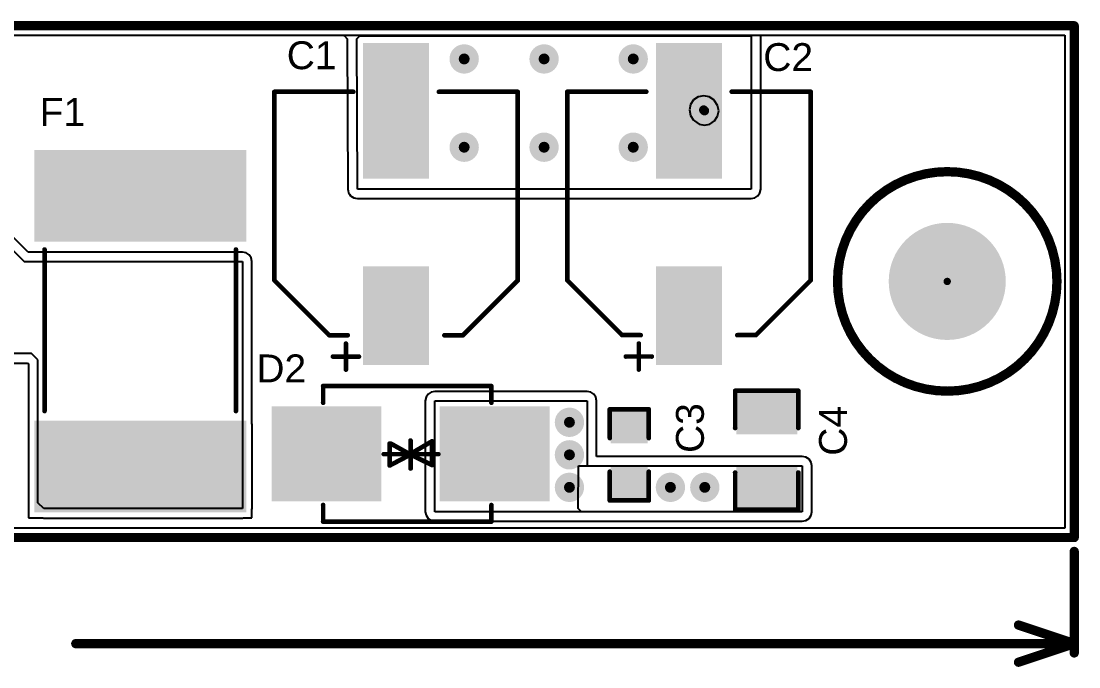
# Model space of a CAD drawing. Header units: inches. Extents: x -0.24 to 2.54, y -0.15 to 0.56.
# Drawn here: x 1.406 to 2.544, y -0.139 to 0.556 of the extents above; entities that cross this region are included whole.
import ezdxf

# ---------------------------------------------------------------- set-up
doc = ezdxf.new("R2010")
doc.units = ezdxf.units.IN
doc.header["$MEASUREMENT"] = 0
for name, color, linetype in [('Board Outline', 216, 'Continuous'), ('Bottom Layer', 5, 'Continuous'), ('Bottom Solder', 6, 'Continuous'), ('Pad Holes', 156, 'Continuous'), ('Top Layer', 1, 'Continuous'), ('Top Overlay', 2, 'Continuous'), ('Top Paste', 8, 'Continuous'), ('Top Solder', 216, 'Continuous'), ('Via Holes', 16, 'Continuous')]:
    doc.layers.add(name, color=color, linetype=linetype)
doc.styles.add('Arial', font='', dxfattribs={"height": 0.2})
doc.styles.get('Arial').set_extended_font_data('Arial')

# ---------------------------------------------------------------- blocks, each defined once
blk = doc.blocks.new('F____2920_3')
at = {"layer": 'Top Layer'}
for points in [[(-0.1909, 0.1102), (-0.1004, 0.1102), (-0.1004, -0.1102), (-0.1909, -0.1102)], [(0.1004, 0.1102), (0.1909, 0.1102), (0.1909, -0.1102), (0.1004, -0.1102)]]:
    blk.add_hatch(color=1, dxfattribs=at).paths.add_polyline_path(points)
at = {"layer": 'Top Paste'}
for points in [[(-0.1909, 0.1102), (-0.1004, 0.1102), (-0.1004, -0.1102), (-0.1909, -0.1102)], [(0.1004, 0.1102), (0.1909, 0.1102), (0.1909, -0.1102), (0.1004, -0.1102)]]:
    blk.add_hatch(color=8, dxfattribs=at).paths.add_polyline_path(points)
at = {"layer": 'Top Solder'}
for points in [[(-0.1949, 0.1142), (-0.0964, 0.1142), (-0.0964, -0.1142), (-0.1949, -0.1142)], [(0.0964, 0.1142), (0.1949, 0.1142), (0.1949, -0.1142), (0.0964, -0.1142)]]:
    blk.add_hatch(color=216, dxfattribs=at).paths.add_polyline_path(points)
at = {"layer": 'Top Overlay'}
for points in [[(-0.086, 0.103, 0.005, 0.005, 0), (0.088, 0.103, 0.005, 0.005, 0)], [(-0.086, -0.103, 0.005, 0.005, 0), (0.088, -0.103, 0.005, 0.005, 0)]]:
    blk.add_lwpolyline(points, format="xyseb", dxfattribs=at)
for points in [[(-0.0872, 0.103, 0.0025, 0.0025, 1), (-0.0848, 0.103, 0.0025, 0.0025, 1)], [(0.0867, 0.103, 0.0025, 0.0025, 1), (0.0892, 0.103, 0.0025, 0.0025, 1)], [(-0.0872, -0.103, 0.0025, 0.0025, 1), (-0.0848, -0.103, 0.0025, 0.0025, 1)], [(0.0867, -0.103, 0.0025, 0.0025, 1), (0.0892, -0.103, 0.0025, 0.0025, 1)]]:
    blk.add_lwpolyline(points, format="xyseb", close=True, dxfattribs=at)
blk = doc.blocks.new('RVT1H470M0607_5')
at = {"layer": 'Top Layer'}
for points in [[(-0.1594, 0.0315), (-0.061, 0.0315), (-0.061, -0.0315), (-0.1594, -0.0315)], [(0.0413, 0.0315), (0.1791, 0.0315), (0.1791, -0.0315), (0.0413, -0.0315)]]:
    blk.add_hatch(color=1, dxfattribs=at).paths.add_polyline_path(points)
at = {"layer": 'Top Paste'}
for points in [[(-0.1594, 0.0315), (-0.061, 0.0315), (-0.061, -0.0315), (-0.1594, -0.0315)], [(0.0413, 0.0315), (0.1791, 0.0315), (0.1791, -0.0315), (0.0413, -0.0315)]]:
    blk.add_hatch(color=8, dxfattribs=at).paths.add_polyline_path(points)
at = {"layer": 'Top Solder'}
for points in [[(-0.1634, 0.0355), (-0.057, 0.0355), (-0.057, -0.0355), (-0.1634, -0.0355)], [(0.0373, 0.0355), (0.1831, 0.0355), (0.1831, -0.0355), (0.0373, -0.0355)]]:
    blk.add_hatch(color=216, dxfattribs=at).paths.add_polyline_path(points)
at = {"layer": 'Top Overlay'}
for points in [[(-0.0722, 0.131, 0.005, 0.005, 0), (-0.1312, 0.072, 0.005, 0.005, 0)], [(-0.0722, 0.131, 0.005, 0.005, 0), (0.1308, 0.131, 0.005, 0.005, 0)], [(0.1308, 0.131, 0.005, 0.005, 0), (0.1308, 0.046, 0.005, 0.005, 0)], [(-0.1542, 0.068, 0.005, 0.005, 0), (-0.1542, 0.04, 0.005, 0.005, 0)], [(-0.1312, 0.072, 0.005, 0.005, 0), (-0.1312, 0.052, 0.005, 0.005, 0)], [(-0.1682, 0.054, 0.005, 0.005, 0), (-0.1402, 0.054, 0.005, 0.005, 0)], [(0.1308, -0.046, 0.005, 0.005, 0), (0.1308, -0.131, 0.005, 0.005, 0)], [(-0.1312, -0.052, 0.005, 0.005, 0), (-0.1312, -0.072, 0.005, 0.005, 0)], [(-0.1312, -0.072, 0.005, 0.005, 0), (-0.0722, -0.131, 0.005, 0.005, 0)], [(-0.0722, -0.131, 0.005, 0.005, 0), (0.1308, -0.131, 0.005, 0.005, 0)]]:
    blk.add_lwpolyline(points, format="xyseb", dxfattribs=at)
for points in [[(-0.0735, 0.131, 0.0025, 0.0025, 1), (-0.071, 0.131, 0.0025, 0.0025, 1)], [(-0.0735, 0.131, 0.0025, 0.0025, 1), (-0.071, 0.131, 0.0025, 0.0025, 1)], [(0.1295, 0.131, 0.0025, 0.0025, 1), (0.132, 0.131, 0.0025, 0.0025, 1)], [(0.1295, 0.131, 0.0025, 0.0025, 1), (0.132, 0.131, 0.0025, 0.0025, 1)], [(-0.1555, 0.068, 0.0025, 0.0025, 1), (-0.153, 0.068, 0.0025, 0.0025, 1)], [(-0.1325, 0.072, 0.0025, 0.0025, 1), (-0.13, 0.072, 0.0025, 0.0025, 1)], [(-0.1325, 0.072, 0.0025, 0.0025, 1), (-0.13, 0.072, 0.0025, 0.0025, 1)], [(-0.1695, 0.054, 0.0025, 0.0025, 1), (-0.167, 0.054, 0.0025, 0.0025, 1)], [(-0.1415, 0.054, 0.0025, 0.0025, 1), (-0.139, 0.054, 0.0025, 0.0025, 1)], [(-0.1325, 0.052, 0.0025, 0.0025, 1), (-0.13, 0.052, 0.0025, 0.0025, 1)], [(0.1295, 0.046, 0.0025, 0.0025, 1), (0.132, 0.046, 0.0025, 0.0025, 1)], [(-0.1555, 0.04, 0.0025, 0.0025, 1), (-0.153, 0.04, 0.0025, 0.0025, 1)], [(0.1295, -0.046, 0.0025, 0.0025, 1), (0.132, -0.046, 0.0025, 0.0025, 1)], [(-0.1325, -0.052, 0.0025, 0.0025, 1), (-0.13, -0.052, 0.0025, 0.0025, 1)], [(-0.1325, -0.072, 0.0025, 0.0025, 1), (-0.13, -0.072, 0.0025, 0.0025, 1)], [(-0.1325, -0.072, 0.0025, 0.0025, 1), (-0.13, -0.072, 0.0025, 0.0025, 1)], [(-0.0735, -0.131, 0.0025, 0.0025, 1), (-0.071, -0.131, 0.0025, 0.0025, 1)], [(-0.0735, -0.131, 0.0025, 0.0025, 1), (-0.071, -0.131, 0.0025, 0.0025, 1)], [(0.1295, -0.131, 0.0025, 0.0025, 1), (0.132, -0.131, 0.0025, 0.0025, 1)], [(0.1295, -0.131, 0.0025, 0.0025, 1), (0.132, -0.131, 0.0025, 0.0025, 1)]]:
    blk.add_lwpolyline(points, format="xyseb", close=True, dxfattribs=at)
blk = doc.blocks.new('RVT1H470M0607_6')
at = {"layer": 'Top Layer'}
for points in [[(-0.1594, 0.0315), (-0.061, 0.0315), (-0.061, -0.0315), (-0.1594, -0.0315)], [(0.0413, 0.0315), (0.1791, 0.0315), (0.1791, -0.0315), (0.0413, -0.0315)]]:
    blk.add_hatch(color=1, dxfattribs=at).paths.add_polyline_path(points)
at = {"layer": 'Top Paste'}
for points in [[(-0.1594, 0.0315), (-0.061, 0.0315), (-0.061, -0.0315), (-0.1594, -0.0315)], [(0.0413, 0.0315), (0.1791, 0.0315), (0.1791, -0.0315), (0.0413, -0.0315)]]:
    blk.add_hatch(color=8, dxfattribs=at).paths.add_polyline_path(points)
at = {"layer": 'Top Solder'}
for points in [[(-0.1634, 0.0355), (-0.057, 0.0355), (-0.057, -0.0355), (-0.1634, -0.0355)], [(0.0373, 0.0355), (0.1831, 0.0355), (0.1831, -0.0355), (0.0373, -0.0355)]]:
    blk.add_hatch(color=216, dxfattribs=at).paths.add_polyline_path(points)
at = {"layer": 'Top Overlay'}
for points in [[(-0.0722, 0.131, 0.005, 0.005, 0), (-0.1312, 0.072, 0.005, 0.005, 0)], [(-0.0722, 0.131, 0.005, 0.005, 0), (0.1308, 0.131, 0.005, 0.005, 0)], [(0.1308, 0.131, 0.005, 0.005, 0), (0.1308, 0.046, 0.005, 0.005, 0)], [(-0.1542, 0.068, 0.005, 0.005, 0), (-0.1542, 0.04, 0.005, 0.005, 0)], [(-0.1312, 0.072, 0.005, 0.005, 0), (-0.1312, 0.052, 0.005, 0.005, 0)], [(-0.1682, 0.054, 0.005, 0.005, 0), (-0.1402, 0.054, 0.005, 0.005, 0)], [(0.1308, -0.046, 0.005, 0.005, 0), (0.1308, -0.131, 0.005, 0.005, 0)], [(-0.1312, -0.052, 0.005, 0.005, 0), (-0.1312, -0.072, 0.005, 0.005, 0)], [(-0.1312, -0.072, 0.005, 0.005, 0), (-0.0722, -0.131, 0.005, 0.005, 0)], [(-0.0722, -0.131, 0.005, 0.005, 0), (0.1308, -0.131, 0.005, 0.005, 0)]]:
    blk.add_lwpolyline(points, format="xyseb", dxfattribs=at)
for points in [[(-0.0735, 0.131, 0.0025, 0.0025, 1), (-0.071, 0.131, 0.0025, 0.0025, 1)], [(-0.0735, 0.131, 0.0025, 0.0025, 1), (-0.071, 0.131, 0.0025, 0.0025, 1)], [(0.1295, 0.131, 0.0025, 0.0025, 1), (0.132, 0.131, 0.0025, 0.0025, 1)], [(0.1295, 0.131, 0.0025, 0.0025, 1), (0.132, 0.131, 0.0025, 0.0025, 1)], [(-0.1555, 0.068, 0.0025, 0.0025, 1), (-0.153, 0.068, 0.0025, 0.0025, 1)], [(-0.1325, 0.072, 0.0025, 0.0025, 1), (-0.13, 0.072, 0.0025, 0.0025, 1)], [(-0.1325, 0.072, 0.0025, 0.0025, 1), (-0.13, 0.072, 0.0025, 0.0025, 1)], [(-0.1695, 0.054, 0.0025, 0.0025, 1), (-0.167, 0.054, 0.0025, 0.0025, 1)], [(-0.1415, 0.054, 0.0025, 0.0025, 1), (-0.139, 0.054, 0.0025, 0.0025, 1)], [(-0.1325, 0.052, 0.0025, 0.0025, 1), (-0.13, 0.052, 0.0025, 0.0025, 1)], [(0.1295, 0.046, 0.0025, 0.0025, 1), (0.132, 0.046, 0.0025, 0.0025, 1)], [(-0.1555, 0.04, 0.0025, 0.0025, 1), (-0.153, 0.04, 0.0025, 0.0025, 1)], [(0.1295, -0.046, 0.0025, 0.0025, 1), (0.132, -0.046, 0.0025, 0.0025, 1)], [(-0.1325, -0.052, 0.0025, 0.0025, 1), (-0.13, -0.052, 0.0025, 0.0025, 1)], [(-0.1325, -0.072, 0.0025, 0.0025, 1), (-0.13, -0.072, 0.0025, 0.0025, 1)], [(-0.1325, -0.072, 0.0025, 0.0025, 1), (-0.13, -0.072, 0.0025, 0.0025, 1)], [(-0.0735, -0.131, 0.0025, 0.0025, 1), (-0.071, -0.131, 0.0025, 0.0025, 1)], [(-0.0735, -0.131, 0.0025, 0.0025, 1), (-0.071, -0.131, 0.0025, 0.0025, 1)], [(0.1295, -0.131, 0.0025, 0.0025, 1), (0.132, -0.131, 0.0025, 0.0025, 1)], [(0.1295, -0.131, 0.0025, 0.0025, 1), (0.132, -0.131, 0.0025, 0.0025, 1)]]:
    blk.add_lwpolyline(points, format="xyseb", close=True, dxfattribs=at)
blk = doc.blocks.new('SMB_B__D___________7')
at = {"layer": 'Top Layer'}
for points in [[(-0.1457, -0.0472), (-0.1457, 0.0472), (-0.0354, 0.0472), (-0.0354, -0.0472)], [(0.0354, -0.0472), (0.0354, 0.0472), (0.1457, 0.0472), (0.1457, -0.0472)]]:
    blk.add_hatch(color=1, dxfattribs=at).paths.add_polyline_path(points)
at = {"layer": 'Top Paste'}
for points in [[(-0.1457, -0.0472), (-0.1457, 0.0472), (-0.0354, 0.0472), (-0.0354, -0.0472)], [(0.0354, -0.0472), (0.0354, 0.0472), (0.1457, 0.0472), (0.1457, -0.0472)]]:
    blk.add_hatch(color=8, dxfattribs=at).paths.add_polyline_path(points)
at = {"layer": 'Top Solder'}
for points in [[(-0.1497, -0.0512), (-0.1497, 0.0512), (-0.0314, 0.0512), (-0.0314, -0.0512)], [(0.0314, -0.0512), (0.0314, 0.0512), (0.1497, 0.0512), (0.1497, -0.0512)]]:
    blk.add_hatch(color=216, dxfattribs=at).paths.add_polyline_path(points)
at = {"layer": 'Top Overlay'}
for points in [[(0.094, 0.073, 0.005, 0.005, 0), (-0.087, 0.073, 0.005, 0.005, 0)], [(-0.087, 0.073, 0.005, 0.005, 0), (-0.087, 0.055, 0.005, 0.005, 0)], [(0.0941, 0.073, 0.005, 0.005, 0), (0.0941, 0.055, 0.005, 0.005, 0)], [(0, 0.0007, 0.005, 0.005, 0), (-0.0231, 0.0121, 0.005, 0.005, 0)], [(-0.0231, 0.0121, 0.005, 0.005, 0), (-0.0231, -0.0136, 0.005, 0.005, 0)], [(0, 0.0157, 0.005, 0.005, 0), (0, 0.0007, 0.005, 0.005, 0)], [(0.0225, 0.0125, 0.005, 0.005, 0), (0, 0.0007, 0.005, 0.005, 0)], [(0.0225, 0.0125, 0.005, 0.005, 0), (0.0225, -0.0111, 0.005, 0.005, 0)], [(0.0288, 0.0003, 0.005, 0.005, 0), (-0.0298, 0.0003, 0.005, 0.005, 0)], [(0.0007, 0.0004, 0.005, 0.005, 0), (-0.0231, -0.0136, 0.005, 0.005, 0)], [(0, 0.0007, 0.005, 0.005, 0), (0, -0.0143, 0.005, 0.005, 0)], [(0.0213, -0.0111, 0.005, 0.005, 0), (0.0007, 0.0004, 0.005, 0.005, 0)], [(-0.087, -0.055, 0.005, 0.005, 0), (-0.087, -0.073, 0.005, 0.005, 0)], [(0.0941, -0.055, 0.005, 0.005, 0), (0.0941, -0.073, 0.005, 0.005, 0)], [(0.094, -0.073, 0.005, 0.005, 0), (-0.087, -0.073, 0.005, 0.005, 0)]]:
    blk.add_lwpolyline(points, format="xyseb", dxfattribs=at)
for points in [[(-0.0882, 0.073, 0.0025, 0.0025, 1), (-0.0858, 0.073, 0.0025, 0.0025, 1)], [(-0.0882, 0.073, 0.0025, 0.0025, 1), (-0.0858, 0.073, 0.0025, 0.0025, 1)], [(0.0927, 0.073, 0.0025, 0.0025, 1), (0.0953, 0.073, 0.0025, 0.0025, 1)], [(0.0929, 0.073, 0.0025, 0.0025, 1), (0.0954, 0.073, 0.0025, 0.0025, 1)], [(-0.0882, 0.055, 0.0025, 0.0025, 1), (-0.0858, 0.055, 0.0025, 0.0025, 1)], [(0.0929, 0.055, 0.0025, 0.0025, 1), (0.0954, 0.055, 0.0025, 0.0025, 1)], [(-0.0244, 0.0121, 0.0025, 0.0025, 1), (-0.0219, 0.0121, 0.0025, 0.0025, 1)], [(-0.0244, 0.0121, 0.0025, 0.0025, 1), (-0.0219, 0.0121, 0.0025, 0.0025, 1)], [(-0.0013, 0.0157, 0.0025, 0.0025, 1), (0.0013, 0.0157, 0.0025, 0.0025, 1)], [(0.0213, 0.0125, 0.0025, 0.0025, 1), (0.0238, 0.0125, 0.0025, 0.0025, 1)], [(0.0213, 0.0125, 0.0025, 0.0025, 1), (0.0238, 0.0125, 0.0025, 0.0025, 1)], [(-0.0311, 0.0003, 0.0025, 0.0025, 1), (-0.0286, 0.0003, 0.0025, 0.0025, 1)], [(-0.0013, 0.0007, 0.0025, 0.0025, 1), (0.0013, 0.0007, 0.0025, 0.0025, 1)], [(-0.0013, 0.0007, 0.0025, 0.0025, 1), (0.0013, 0.0007, 0.0025, 0.0025, 1)], [(-0.0013, 0.0007, 0.0025, 0.0025, 1), (0.0013, 0.0007, 0.0025, 0.0025, 1)], [(-0.0013, 0.0007, 0.0025, 0.0025, 1), (0.0013, 0.0007, 0.0025, 0.0025, 1)], [(-0.0006, 0.0004, 0.0025, 0.0025, 1), (0.0019, 0.0004, 0.0025, 0.0025, 1)], [(-0.0006, 0.0004, 0.0025, 0.0025, 1), (0.0019, 0.0004, 0.0025, 0.0025, 1)], [(0.0276, 0.0003, 0.0025, 0.0025, 1), (0.0301, 0.0003, 0.0025, 0.0025, 1)], [(-0.0244, -0.0136, 0.0025, 0.0025, 1), (-0.0219, -0.0136, 0.0025, 0.0025, 1)], [(-0.0244, -0.0136, 0.0025, 0.0025, 1), (-0.0219, -0.0136, 0.0025, 0.0025, 1)], [(0.0201, -0.0111, 0.0025, 0.0025, 1), (0.0226, -0.0111, 0.0025, 0.0025, 1)], [(0.0213, -0.0111, 0.0025, 0.0025, 1), (0.0238, -0.0111, 0.0025, 0.0025, 1)], [(-0.0013, -0.0143, 0.0025, 0.0025, 1), (0.0013, -0.0143, 0.0025, 0.0025, 1)], [(-0.0882, -0.055, 0.0025, 0.0025, 1), (-0.0858, -0.055, 0.0025, 0.0025, 1)], [(0.0929, -0.055, 0.0025, 0.0025, 1), (0.0954, -0.055, 0.0025, 0.0025, 1)], [(-0.0882, -0.073, 0.0025, 0.0025, 1), (-0.0858, -0.073, 0.0025, 0.0025, 1)], [(-0.0882, -0.073, 0.0025, 0.0025, 1), (-0.0858, -0.073, 0.0025, 0.0025, 1)], [(0.0927, -0.073, 0.0025, 0.0025, 1), (0.0953, -0.073, 0.0025, 0.0025, 1)], [(0.0929, -0.073, 0.0025, 0.0025, 1), (0.0954, -0.073, 0.0025, 0.0025, 1)]]:
    blk.add_lwpolyline(points, format="xyseb", close=True, dxfattribs=at)
blk = doc.blocks.new('C___0805_8')
at = {"layer": 'Top Layer'}
for points in [[(-0.06, 0.03), (-0.02, 0.03), (-0.02, -0.03), (-0.06, -0.03)], [(0.02, 0.03), (0.06, 0.03), (0.06, -0.03), (0.02, -0.03)]]:
    blk.add_hatch(color=1, dxfattribs=at).paths.add_polyline_path(points)
at = {"layer": 'Top Paste'}
for points in [[(-0.06, 0.03), (-0.02, 0.03), (-0.02, -0.03), (-0.06, -0.03)], [(0.02, 0.03), (0.06, 0.03), (0.06, -0.03), (0.02, -0.03)]]:
    blk.add_hatch(color=8, dxfattribs=at).paths.add_polyline_path(points)
at = {"layer": 'Top Solder'}
for points in [[(-0.0628, 0.0328), (-0.0172, 0.0328), (-0.0172, -0.0328), (-0.0628, -0.0328)], [(0.0172, 0.0328), (0.0628, 0.0328), (0.0628, -0.0328), (0.0172, -0.0328)]]:
    blk.add_hatch(color=216, dxfattribs=at).paths.add_polyline_path(points)
at = {"layer": 'Top Overlay'}
for points in [[(-0.064, 0.034, 0.005, 0.005, 0), (-0.024, 0.034, 0.005, 0.005, 0)], [(-0.064, 0.034, 0.005, 0.005, 0), (-0.064, -0.034, 0.005, 0.005, 0)], [(0.024, 0.034, 0.005, 0.005, 0), (0.064, 0.034, 0.005, 0.005, 0)], [(0.064, 0.034, 0.005, 0.005, 0), (0.064, -0.034, 0.005, 0.005, 0)], [(-0.064, -0.034, 0.005, 0.005, 0), (-0.024, -0.034, 0.005, 0.005, 0)], [(0.024, -0.034, 0.005, 0.005, 0), (0.064, -0.034, 0.005, 0.005, 0)]]:
    blk.add_lwpolyline(points, format="xyseb", dxfattribs=at)
for points in [[(-0.0653, 0.034, 0.0025, 0.0025, 1), (-0.0628, 0.034, 0.0025, 0.0025, 1)], [(-0.0653, 0.034, 0.0025, 0.0025, 1), (-0.0628, 0.034, 0.0025, 0.0025, 1)], [(-0.0253, 0.034, 0.0025, 0.0025, 1), (-0.0227, 0.034, 0.0025, 0.0025, 1)], [(0.0227, 0.034, 0.0025, 0.0025, 1), (0.0253, 0.034, 0.0025, 0.0025, 1)], [(0.0628, 0.034, 0.0025, 0.0025, 1), (0.0653, 0.034, 0.0025, 0.0025, 1)], [(0.0628, 0.034, 0.0025, 0.0025, 1), (0.0653, 0.034, 0.0025, 0.0025, 1)], [(-0.0653, -0.034, 0.0025, 0.0025, 1), (-0.0628, -0.034, 0.0025, 0.0025, 1)], [(-0.0653, -0.034, 0.0025, 0.0025, 1), (-0.0628, -0.034, 0.0025, 0.0025, 1)], [(-0.0253, -0.034, 0.0025, 0.0025, 1), (-0.0227, -0.034, 0.0025, 0.0025, 1)], [(0.0227, -0.034, 0.0025, 0.0025, 1), (0.0253, -0.034, 0.0025, 0.0025, 1)], [(0.0628, -0.034, 0.0025, 0.0025, 1), (0.0653, -0.034, 0.0025, 0.0025, 1)], [(0.0628, -0.034, 0.0025, 0.0025, 1), (0.0653, -0.034, 0.0025, 0.0025, 1)]]:
    blk.add_lwpolyline(points, format="xyseb", close=True, dxfattribs=at)
blk = doc.blocks.new('C___0603_9')
at = {"layer": 'Top Layer'}
for points in [[(-0.015, 0.0175), (-0.015, -0.0175), (-0.045, -0.0175), (-0.045, 0.0175)], [(0.045, 0.0175), (0.045, -0.0175), (0.015, -0.0175), (0.015, 0.0175)]]:
    blk.add_hatch(color=1, dxfattribs=at).paths.add_polyline_path(points)
at = {"layer": 'Top Paste'}
for points in [[(-0.015, 0.0175), (-0.015, -0.0175), (-0.045, -0.0175), (-0.045, 0.0175)], [(0.045, 0.0175), (0.045, -0.0175), (0.015, -0.0175), (0.015, 0.0175)]]:
    blk.add_hatch(color=8, dxfattribs=at).paths.add_polyline_path(points)
at = {"layer": 'Top Solder'}
for points in [[(-0.0126, 0.0199), (-0.0126, -0.0199), (-0.0474, -0.0199), (-0.0474, 0.0199)], [(0.0474, 0.0199), (0.0474, -0.0199), (0.0126, -0.0199), (0.0126, 0.0199)]]:
    blk.add_hatch(color=216, dxfattribs=at).paths.add_polyline_path(points)
at = {"layer": 'Top Overlay'}
for points in [[(-0.018, 0.021, 0.005, 0.005, 0), (-0.049, 0.021, 0.005, 0.005, 0)], [(-0.049, -0.021, 0.005, 0.005, 0), (-0.049, 0.021, 0.005, 0.005, 0)], [(0.049, 0.021, 0.005, 0.005, 0), (0.018, 0.021, 0.005, 0.005, 0)], [(0.049, -0.021, 0.005, 0.005, 0), (0.049, 0.021, 0.005, 0.005, 0)], [(-0.018, -0.021, 0.005, 0.005, 0), (-0.049, -0.021, 0.005, 0.005, 0)], [(0.049, -0.021, 0.005, 0.005, 0), (0.018, -0.021, 0.005, 0.005, 0)]]:
    blk.add_lwpolyline(points, format="xyseb", dxfattribs=at)
for points in [[(-0.0503, 0.021, 0.0025, 0.0025, 1), (-0.0478, 0.021, 0.0025, 0.0025, 1)], [(-0.0503, 0.021, 0.0025, 0.0025, 1), (-0.0478, 0.021, 0.0025, 0.0025, 1)], [(-0.0192, 0.021, 0.0025, 0.0025, 1), (-0.0168, 0.021, 0.0025, 0.0025, 1)], [(0.0168, 0.021, 0.0025, 0.0025, 1), (0.0192, 0.021, 0.0025, 0.0025, 1)], [(0.0478, 0.021, 0.0025, 0.0025, 1), (0.0503, 0.021, 0.0025, 0.0025, 1)], [(0.0478, 0.021, 0.0025, 0.0025, 1), (0.0503, 0.021, 0.0025, 0.0025, 1)], [(-0.0503, -0.021, 0.0025, 0.0025, 1), (-0.0478, -0.021, 0.0025, 0.0025, 1)], [(-0.0503, -0.021, 0.0025, 0.0025, 1), (-0.0478, -0.021, 0.0025, 0.0025, 1)], [(-0.0192, -0.021, 0.0025, 0.0025, 1), (-0.0168, -0.021, 0.0025, 0.0025, 1)], [(0.0168, -0.021, 0.0025, 0.0025, 1), (0.0192, -0.021, 0.0025, 0.0025, 1)], [(0.0478, -0.021, 0.0025, 0.0025, 1), (0.0503, -0.021, 0.0025, 0.0025, 1)], [(0.0478, -0.021, 0.0025, 0.0025, 1), (0.0503, -0.021, 0.0025, 0.0025, 1)]]:
    blk.add_lwpolyline(points, format="xyseb", close=True, dxfattribs=at)

msp = doc.modelspace()

# ---------------------------------------------------------------- hatches: boundary and pattern name
at = {"layer": 'Bottom Layer'}
h = msp.add_hatch(color=5, dxfattribs=at)
edge = h.paths.add_edge_path()
edge.add_arc((1.8827, 0.515), 0.0118, 0, 360)
h = msp.add_hatch(color=5, dxfattribs=at)
edge = h.paths.add_edge_path()
edge.add_arc((1.9687, 0.515), 0.0118, 0, 360)
h = msp.add_hatch(color=5, dxfattribs=at)
edge = h.paths.add_edge_path()
edge.add_arc((2.0647, 0.515), 0.0118, 0, 360)
h = msp.add_hatch(color=5, dxfattribs=at)
edge = h.paths.add_edge_path()
edge.add_arc((1.8827, 0.42), 0.0118, 0, 360)
h = msp.add_hatch(color=5, dxfattribs=at)
edge = h.paths.add_edge_path()
edge.add_arc((1.9687, 0.42), 0.0118, 0, 360)
h = msp.add_hatch(color=5, dxfattribs=at)
edge = h.paths.add_edge_path()
edge.add_arc((2.0647, 0.42), 0.0118, 0, 360)
h = msp.add_hatch(color=5, dxfattribs=at)
edge = h.paths.add_edge_path()
edge.add_arc((1.996, 0.124), 0.0118, 0, 360)
h = msp.add_hatch(color=5, dxfattribs=at)
edge = h.paths.add_edge_path()
edge.add_arc((1.996, 0.089), 0.0118, 0, 360)
h = msp.add_hatch(color=5, dxfattribs=at)
edge = h.paths.add_edge_path()
edge.add_arc((1.996, 0.054), 0.0118, 0, 360)
h = msp.add_hatch(color=5, dxfattribs=at)
edge = h.paths.add_edge_path()
edge.add_arc((2.1047, 0.054), 0.0118, 0, 360)
h = msp.add_hatch(color=5, dxfattribs=at)
edge = h.paths.add_edge_path()
edge.add_arc((2.1417, 0.054), 0.0118, 0, 360)
at = {"layer": 'Bottom Solder'}
h = msp.add_hatch(color=6, dxfattribs=at)
edge = h.paths.add_edge_path()
edge.add_arc((1.8827, 0.515), 0.0158, 0, 360)
h = msp.add_hatch(color=6, dxfattribs=at)
edge = h.paths.add_edge_path()
edge.add_arc((1.9687, 0.515), 0.0158, 0, 360)
h = msp.add_hatch(color=6, dxfattribs=at)
edge = h.paths.add_edge_path()
edge.add_arc((2.0647, 0.515), 0.0158, 0, 360)
h = msp.add_hatch(color=6, dxfattribs=at)
edge = h.paths.add_edge_path()
edge.add_arc((1.8827, 0.42), 0.0158, 0, 360)
h = msp.add_hatch(color=6, dxfattribs=at)
edge = h.paths.add_edge_path()
edge.add_arc((1.9687, 0.42), 0.0158, 0, 360)
h = msp.add_hatch(color=6, dxfattribs=at)
edge = h.paths.add_edge_path()
edge.add_arc((2.0647, 0.42), 0.0158, 0, 360)
h = msp.add_hatch(color=6, dxfattribs=at)
edge = h.paths.add_edge_path()
edge.add_arc((2.4027, 0.2756), 0.004, 0, 360)
h = msp.add_hatch(color=6, dxfattribs=at)
edge = h.paths.add_edge_path()
edge.add_arc((1.996, 0.124), 0.0158, 0, 360)
h = msp.add_hatch(color=6, dxfattribs=at)
edge = h.paths.add_edge_path()
edge.add_arc((1.996, 0.089), 0.0158, 0, 360)
h = msp.add_hatch(color=6, dxfattribs=at)
edge = h.paths.add_edge_path()
edge.add_arc((1.996, 0.054), 0.0158, 0, 360)
h = msp.add_hatch(color=6, dxfattribs=at)
edge = h.paths.add_edge_path()
edge.add_arc((2.1047, 0.054), 0.0158, 0, 360)
h = msp.add_hatch(color=6, dxfattribs=at)
edge = h.paths.add_edge_path()
edge.add_arc((2.1417, 0.054), 0.0158, 0, 360)
at = {"layer": 'Pad Holes'}
h = msp.add_hatch(color=7, dxfattribs=at)
edge = h.paths.add_edge_path()
edge.add_arc((2.4027, 0.2756), 0.063, 0, 360)
at = {"layer": 'Top Layer'}
h = msp.add_hatch(color=1, dxfattribs=at)
edge = h.paths.add_edge_path()
edge.add_arc((1.8827, 0.515), 0.0118, 0, 360)
h = msp.add_hatch(color=1, dxfattribs=at)
edge = h.paths.add_edge_path()
edge.add_arc((1.9687, 0.515), 0.0118, 0, 360)
h = msp.add_hatch(color=1, dxfattribs=at)
edge = h.paths.add_edge_path()
edge.add_arc((2.0647, 0.515), 0.0118, 0, 360)
h = msp.add_hatch(color=1, dxfattribs=at)
edge = h.paths.add_edge_path()
edge.add_arc((1.8827, 0.42), 0.0118, 0, 360)
h = msp.add_hatch(color=1, dxfattribs=at)
edge = h.paths.add_edge_path()
edge.add_arc((1.9687, 0.42), 0.0118, 0, 360)
h = msp.add_hatch(color=1, dxfattribs=at)
edge = h.paths.add_edge_path()
edge.add_arc((2.0647, 0.42), 0.0118, 0, 360)
h = msp.add_hatch(color=1, dxfattribs=at)
edge = h.paths.add_edge_path()
edge.add_arc((1.996, 0.124), 0.0118, 0, 360)
h = msp.add_hatch(color=1, dxfattribs=at)
edge = h.paths.add_edge_path()
edge.add_arc((1.996, 0.089), 0.0118, 0, 360)
h = msp.add_hatch(color=1, dxfattribs=at)
edge = h.paths.add_edge_path()
edge.add_arc((1.996, 0.054), 0.0118, 0, 360)
h = msp.add_hatch(color=1, dxfattribs=at)
edge = h.paths.add_edge_path()
edge.add_arc((2.1047, 0.054), 0.0118, 0, 360)
h = msp.add_hatch(color=1, dxfattribs=at)
edge = h.paths.add_edge_path()
edge.add_arc((2.1417, 0.054), 0.0118, 0, 360)
at = {"layer": 'Top Solder'}
h = msp.add_hatch(color=216, dxfattribs=at)
edge = h.paths.add_edge_path()
edge.add_arc((1.8827, 0.515), 0.0158, 0, 360)
h = msp.add_hatch(color=216, dxfattribs=at)
edge = h.paths.add_edge_path()
edge.add_arc((1.9687, 0.515), 0.0158, 0, 360)
h = msp.add_hatch(color=216, dxfattribs=at)
edge = h.paths.add_edge_path()
edge.add_arc((2.0647, 0.515), 0.0158, 0, 360)
h = msp.add_hatch(color=216, dxfattribs=at)
edge = h.paths.add_edge_path()
edge.add_arc((1.8827, 0.42), 0.0158, 0, 360)
h = msp.add_hatch(color=216, dxfattribs=at)
edge = h.paths.add_edge_path()
edge.add_arc((1.9687, 0.42), 0.0158, 0, 360)
h = msp.add_hatch(color=216, dxfattribs=at)
edge = h.paths.add_edge_path()
edge.add_arc((2.0647, 0.42), 0.0158, 0, 360)
h = msp.add_hatch(color=216, dxfattribs=at)
edge = h.paths.add_edge_path()
edge.add_arc((2.4027, 0.2756), 0.004, 0, 360)
h = msp.add_hatch(color=216, dxfattribs=at)
edge = h.paths.add_edge_path()
edge.add_arc((1.996, 0.124), 0.0158, 0, 360)
h = msp.add_hatch(color=216, dxfattribs=at)
edge = h.paths.add_edge_path()
edge.add_arc((1.996, 0.089), 0.0158, 0, 360)
h = msp.add_hatch(color=216, dxfattribs=at)
edge = h.paths.add_edge_path()
edge.add_arc((1.996, 0.054), 0.0158, 0, 360)
h = msp.add_hatch(color=216, dxfattribs=at)
edge = h.paths.add_edge_path()
edge.add_arc((2.1047, 0.054), 0.0158, 0, 360)
h = msp.add_hatch(color=216, dxfattribs=at)
edge = h.paths.add_edge_path()
edge.add_arc((2.1417, 0.054), 0.0158, 0, 360)
at = {"layer": 'Via Holes'}
h = msp.add_hatch(color=7, dxfattribs=at)
edge = h.paths.add_edge_path()
edge.add_arc((1.8827, 0.515), 0.00591, 0, 360)
h = msp.add_hatch(color=7, dxfattribs=at)
edge = h.paths.add_edge_path()
edge.add_arc((1.9687, 0.515), 0.00591, 0, 360)
h = msp.add_hatch(color=7, dxfattribs=at)
edge = h.paths.add_edge_path()
edge.add_arc((2.0647, 0.515), 0.00591, 0, 360)
h = msp.add_hatch(color=7, dxfattribs=at)
edge = h.paths.add_edge_path()
edge.add_arc((1.8827, 0.42), 0.00591, 0, 360)
h = msp.add_hatch(color=7, dxfattribs=at)
edge = h.paths.add_edge_path()
edge.add_arc((1.9687, 0.42), 0.00591, 0, 360)
h = msp.add_hatch(color=7, dxfattribs=at)
edge = h.paths.add_edge_path()
edge.add_arc((2.0647, 0.42), 0.00591, 0, 360)
h = msp.add_hatch(color=7, dxfattribs=at)
edge = h.paths.add_edge_path()
edge.add_arc((1.996, 0.124), 0.00591, 0, 360)
h = msp.add_hatch(color=7, dxfattribs=at)
edge = h.paths.add_edge_path()
edge.add_arc((1.996, 0.089), 0.00591, 0, 360)
h = msp.add_hatch(color=7, dxfattribs=at)
edge = h.paths.add_edge_path()
edge.add_arc((1.996, 0.054), 0.00591, 0, 360)
h = msp.add_hatch(color=7, dxfattribs=at)
edge = h.paths.add_edge_path()
edge.add_arc((2.1047, 0.054), 0.00591, 0, 360)
h = msp.add_hatch(color=7, dxfattribs=at)
edge = h.paths.add_edge_path()
edge.add_arc((2.1417, 0.054), 0.00591, 0, 360)

# ---------------------------------------------------------------- linework, layer by layer
at = {"layer": 'Board Outline'}
for points in [[(0, 0.5507, 0.01, 0.01, 0), (2.5394, 0.5507, 0.01, 0.01, 0)], [(2.5394, 0, 0.01, 0.01, 0), (2.5394, 0.5507, 0.01, 0.01, 0)], [(0, 0, 0.01, 0.01, 0), (2.5394, 0, 0.01, 0.01, 0)]]:
    msp.add_lwpolyline(points, format="xyseb", dxfattribs=at)
for points in [[(2.5369, 0.5507, 0.005, 0.005, 1), (2.5419, 0.5507, 0.005, 0.005, 1)], [(2.5369, 0.5507, 0.005, 0.005, 1), (2.5419, 0.5507, 0.005, 0.005, 1)], [(2.5369, 0, 0.005, 0.005, 1), (2.5419, 0, 0.005, 0.005, 1)], [(2.5369, 0, 0.005, 0.005, 1), (2.5419, 0, 0.005, 0.005, 1)]]:
    msp.add_lwpolyline(points, format="xyseb", close=True, dxfattribs=at)
at = {"layer": 'Bottom Layer'}
for p, q in [((0.0102, 0.5405), (2.5292, 0.5405)), ((2.5292, 0.5405), (2.5292, 0.0102)), ((2.3647, 0.3877), (2.3504, 0.3817)), ((2.3647, 0.3877), (2.3504, 0.3817)), ((2.3796, 0.3917), (2.3647, 0.3877)), ((2.3796, 0.3917), (2.3647, 0.3877)), ((2.395, 0.3937), (2.3796, 0.3917)), ((2.395, 0.3937), (2.3796, 0.3917)), ((2.4027, 0.3937), (2.395, 0.3937)), ((2.4104, 0.3937), (2.395, 0.3937)), ((2.4104, 0.3937), (2.4027, 0.3937)), ((2.4258, 0.3917), (2.4104, 0.3937)), ((2.4258, 0.3917), (2.4104, 0.3937)), ((2.4407, 0.3877), (2.4258, 0.3917)), ((2.4407, 0.3877), (2.4258, 0.3917)), ((2.4551, 0.3817), (2.4407, 0.3877)), ((2.4551, 0.3817), (2.4407, 0.3877)), ((2.3504, 0.3817), (2.3369, 0.374)), ((2.3504, 0.3817), (2.3369, 0.374)), ((2.4685, 0.374), (2.4551, 0.3817)), ((2.4685, 0.374), (2.4551, 0.3817)), ((2.3247, 0.3646), (2.3137, 0.3536)), ((2.3247, 0.3646), (2.3137, 0.3536)), ((2.3369, 0.374), (2.3247, 0.3646)), ((2.3369, 0.374), (2.3247, 0.3646)), ((2.4807, 0.3646), (2.4685, 0.374)), ((2.4807, 0.3646), (2.4685, 0.374)), ((2.4917, 0.3536), (2.4807, 0.3646)), ((2.4917, 0.3536), (2.4807, 0.3646)), ((2.3137, 0.3536), (2.3043, 0.3413)), ((2.3137, 0.3536), (2.3043, 0.3413)), ((2.5011, 0.3413), (2.4917, 0.3536)), ((2.5011, 0.3413), (2.4917, 0.3536)), ((2.3043, 0.3413), (2.2965, 0.3279)), ((2.3043, 0.3413), (2.2965, 0.3279)), ((2.5089, 0.3279), (2.5011, 0.3413)), ((2.5089, 0.3279), (2.5011, 0.3413)), ((2.2965, 0.3279), (2.2906, 0.3136)), ((2.2965, 0.3279), (2.2906, 0.3136)), ((2.5148, 0.3136), (2.5089, 0.3279)), ((2.5148, 0.3136), (2.5089, 0.3279)), ((2.2906, 0.3136), (2.2866, 0.2987)), ((2.2906, 0.3136), (2.2866, 0.2987)), ((2.5188, 0.2987), (2.5148, 0.3136)), ((2.5188, 0.2987), (2.5148, 0.3136)), ((2.2866, 0.2987), (2.2846, 0.2833)), ((2.2866, 0.2987), (2.2846, 0.2833)), ((2.5208, 0.2833), (2.5188, 0.2987)), ((2.5208, 0.2833), (2.5188, 0.2987)), ((2.2846, 0.2833), (2.2846, 0.2756)), ((2.2846, 0.2833), (2.2846, 0.2756)), ((2.2846, 0.2756), (2.2846, 0.2756)), ((2.2846, 0.2756), (2.2846, 0.2678)), ((2.2846, 0.2756), (2.2846, 0.2678)), ((2.5208, 0.2756), (2.5208, 0.2833)), ((2.5208, 0.2756), (2.5208, 0.2833)), ((2.5208, 0.2678), (2.5208, 0.2756)), ((2.5208, 0.2678), (2.5208, 0.2756)), ((2.2846, 0.2678), (2.2866, 0.2525)), ((2.2846, 0.2678), (2.2866, 0.2525)), ((2.5188, 0.2525), (2.5208, 0.2678)), ((2.5188, 0.2525), (2.5208, 0.2678)), ((2.2866, 0.2525), (2.2906, 0.2375)), ((2.2866, 0.2525), (2.2906, 0.2375)), ((2.5148, 0.2375), (2.5188, 0.2525)), ((2.5148, 0.2375), (2.5188, 0.2525)), ((2.2906, 0.2375), (2.2965, 0.2232)), ((2.2906, 0.2375), (2.2965, 0.2232)), ((2.5089, 0.2232), (2.5148, 0.2375)), ((2.5089, 0.2232), (2.5148, 0.2375)), ((2.2965, 0.2232), (2.3043, 0.2098)), ((2.2965, 0.2232), (2.3043, 0.2098)), ((2.5011, 0.2098), (2.5089, 0.2232)), ((2.5011, 0.2098), (2.5089, 0.2232)), ((2.3043, 0.2098), (2.3137, 0.1975)), ((2.3043, 0.2098), (2.3137, 0.1975)), ((2.4917, 0.1975), (2.5011, 0.2098)), ((2.4917, 0.1975), (2.5011, 0.2098)), ((2.3137, 0.1975), (2.3247, 0.1866)), ((2.3137, 0.1975), (2.3247, 0.1866)), ((2.4807, 0.1866), (2.4917, 0.1975)), ((2.4807, 0.1866), (2.4917, 0.1975)), ((2.3247, 0.1866), (2.3369, 0.1772)), ((2.3247, 0.1866), (2.3369, 0.1772)), ((2.4685, 0.1772), (2.4807, 0.1866)), ((2.4685, 0.1772), (2.4807, 0.1866)), ((2.3369, 0.1772), (2.3504, 0.1694)), ((2.3369, 0.1772), (2.3504, 0.1694)), ((2.4551, 0.1694), (2.4685, 0.1772)), ((2.4551, 0.1694), (2.4685, 0.1772)), ((2.3504, 0.1694), (2.3647, 0.1635)), ((2.3504, 0.1694), (2.3647, 0.1635)), ((2.3647, 0.1635), (2.3796, 0.1595)), ((2.3647, 0.1635), (2.3796, 0.1595)), ((2.3796, 0.1595), (2.395, 0.1575)), ((2.3796, 0.1595), (2.395, 0.1575)), ((2.4104, 0.1575), (2.4258, 0.1595)), ((2.4104, 0.1575), (2.4258, 0.1595)), ((2.4258, 0.1595), (2.4407, 0.1635)), ((2.4258, 0.1595), (2.4407, 0.1635)), ((2.4407, 0.1635), (2.4551, 0.1694)), ((2.4407, 0.1635), (2.4551, 0.1694)), ((2.395, 0.1575), (2.4027, 0.1575)), ((2.395, 0.1575), (2.4104, 0.1575)), ((2.4027, 0.1575), (2.4104, 0.1575)), ((2.5292, 0.0102), (0.0102, 0.0102))]:
    msp.add_line(p, q, dxfattribs=at)
at = {"layer": 'Top Layer'}
for p, q in [((0.0102, 0.5405), (1.7525, 0.5405)), ((1.7525, 0.5405), (1.7534, 0.5401)), ((1.7534, 0.5401), (1.7568, 0.5365)), ((1.7568, 0.5365), (1.7568, 0.5364)), ((1.7568, 0.5364), (1.7575, 0.375)), ((1.767, 0.5365), (1.7705, 0.54)), ((1.7677, 0.375), (1.767, 0.5365)), ((1.7705, 0.54), (2.1917, 0.54)), ((2.1917, 0.54), (2.1917, 0.375)), ((2.2019, 0.54), (2.2023, 0.5405)), ((2.2019, 0.375), (2.2019, 0.54)), ((2.2023, 0.5405), (2.5292, 0.5405)), ((2.5292, 0.5405), (2.5292, 0.0102)), ((2.1296, 0.4709), (2.1263, 0.466)), ((2.1346, 0.4742), (2.1296, 0.4709)), ((2.1405, 0.4754), (2.1346, 0.4742)), ((2.1463, 0.4742), (2.1405, 0.4754)), ((2.1513, 0.4709), (2.1463, 0.4742)), ((2.1522, 0.47), (2.1513, 0.4709)), ((2.1555, 0.465), (2.1522, 0.47)), ((2.1263, 0.466), (2.1252, 0.4601)), ((2.1252, 0.4601), (2.1263, 0.4543)), ((2.1567, 0.4592), (2.1555, 0.465)), ((2.1555, 0.4533), (2.1567, 0.4592)), ((2.1263, 0.4543), (2.1296, 0.4493)), ((2.1296, 0.4493), (2.1306, 0.4484)), ((2.1306, 0.4484), (2.1355, 0.445)), ((2.1355, 0.445), (2.1414, 0.4439)), ((2.1414, 0.4439), (2.1473, 0.445)), ((2.1473, 0.445), (2.1522, 0.4484)), ((2.1522, 0.4484), (2.1555, 0.4533)), ((2.3647, 0.3877), (2.3504, 0.3817)), ((2.3647, 0.3877), (2.3504, 0.3817)), ((2.3796, 0.3917), (2.3647, 0.3877)), ((2.3796, 0.3917), (2.3647, 0.3877)), ((2.395, 0.3937), (2.3796, 0.3917)), ((2.395, 0.3937), (2.3796, 0.3917)), ((2.4027, 0.3937), (2.395, 0.3937)), ((2.4104, 0.3937), (2.395, 0.3937)), ((2.4104, 0.3937), (2.4027, 0.3937)), ((2.4258, 0.3917), (2.4104, 0.3937)), ((2.4258, 0.3917), (2.4104, 0.3937)), ((2.4407, 0.3877), (2.4258, 0.3917)), ((2.4407, 0.3877), (2.4258, 0.3917)), ((2.4551, 0.3817), (2.4407, 0.3877)), ((2.4551, 0.3817), (2.4407, 0.3877)), ((2.3504, 0.3817), (2.3369, 0.374)), ((2.3504, 0.3817), (2.3369, 0.374)), ((2.4685, 0.374), (2.4551, 0.3817)), ((2.4685, 0.374), (2.4551, 0.3817)), ((1.7575, 0.375), (1.7579, 0.373)), ((1.7579, 0.373), (1.7583, 0.3711)), ((1.7583, 0.3711), (1.7583, 0.3711)), ((1.7583, 0.3711), (1.7583, 0.3711)), ((1.7583, 0.3711), (1.7594, 0.3694)), ((1.7594, 0.3694), (1.7605, 0.3678)), ((1.7605, 0.3678), (1.7605, 0.3678)), ((1.7605, 0.3678), (1.7605, 0.3678)), ((1.7605, 0.3678), (1.7622, 0.3667)), ((1.7622, 0.3667), (1.7638, 0.3656)), ((1.7638, 0.3656), (1.7638, 0.3656)), ((1.7638, 0.3656), (1.7638, 0.3656)), ((1.7638, 0.3656), (1.7658, 0.3652)), ((1.7658, 0.3652), (1.7677, 0.3648)), ((2.1917, 0.375), (1.7677, 0.375)), ((1.7677, 0.3648), (2.1917, 0.3648)), ((2.1917, 0.3648), (2.1956, 0.3656)), ((2.1956, 0.3656), (2.1989, 0.3678)), ((2.1989, 0.3678), (2.2011, 0.3711)), ((2.2011, 0.3711), (2.2019, 0.375)), ((2.3247, 0.3646), (2.3137, 0.3536)), ((2.3247, 0.3646), (2.3137, 0.3536)), ((2.3369, 0.374), (2.3247, 0.3646)), ((2.3369, 0.374), (2.3247, 0.3646)), ((2.4807, 0.3646), (2.4685, 0.374)), ((2.4807, 0.3646), (2.4685, 0.374)), ((2.4917, 0.3536), (2.4807, 0.3646)), ((2.4917, 0.3536), (2.4807, 0.3646)), ((2.3137, 0.3536), (2.3043, 0.3413)), ((2.3137, 0.3536), (2.3043, 0.3413)), ((2.5011, 0.3413), (2.4917, 0.3536)), ((2.5011, 0.3413), (2.4917, 0.3536)), ((1.4132, 0.3072), (1.3772, 0.3432)), ((1.37, 0.336), (1.409, 0.297)), ((2.3043, 0.3413), (2.2965, 0.3279)), ((2.3043, 0.3413), (2.2965, 0.3279)), ((2.5089, 0.3279), (2.5011, 0.3413)), ((2.5089, 0.3279), (2.5011, 0.3413)), ((2.2965, 0.3279), (2.2906, 0.3136)), ((2.2965, 0.3279), (2.2906, 0.3136)), ((2.5148, 0.3136), (2.5089, 0.3279)), ((2.5148, 0.3136), (2.5089, 0.3279)), ((2.2906, 0.3136), (2.2866, 0.2987)), ((2.2906, 0.3136), (2.2866, 0.2987)), ((2.5188, 0.2987), (2.5148, 0.3136)), ((2.5188, 0.2987), (2.5148, 0.3136)), ((1.409, 0.297), (1.644, 0.297)), ((1.644, 0.3072), (1.4132, 0.3072)), ((1.6479, 0.3064), (1.644, 0.3072)), ((1.644, 0.297), (1.644, 0.251)), ((1.6512, 0.3042), (1.6479, 0.3064)), ((1.6534, 0.3009), (1.6512, 0.3042)), ((1.6542, 0.297), (1.6534, 0.3009)), ((1.6542, 0.251), (1.6542, 0.297)), ((2.2866, 0.2987), (2.2846, 0.2833)), ((2.2866, 0.2987), (2.2846, 0.2833)), ((2.5208, 0.2833), (2.5188, 0.2987)), ((2.5208, 0.2833), (2.5188, 0.2987)), ((2.2846, 0.2833), (2.2846, 0.2756)), ((2.2846, 0.2833), (2.2846, 0.2678)), ((2.2846, 0.2756), (2.2846, 0.2756)), ((2.2846, 0.2756), (2.2846, 0.2678)), ((2.5208, 0.2756), (2.5208, 0.2833)), ((2.5208, 0.2678), (2.5208, 0.2833)), ((2.5208, 0.2678), (2.5208, 0.2756)), ((2.2846, 0.2678), (2.2866, 0.2525)), ((2.2846, 0.2678), (2.2866, 0.2525)), ((2.5188, 0.2525), (2.5208, 0.2678)), ((2.5188, 0.2525), (2.5208, 0.2678)), ((1.644, 0.251), (1.644, 0.1218)), ((1.6542, 0.1316), (1.6542, 0.251)), ((2.2866, 0.2525), (2.2906, 0.2375)), ((2.2866, 0.2525), (2.2906, 0.2375)), ((2.5148, 0.2375), (2.5188, 0.2525)), ((2.5148, 0.2375), (2.5188, 0.2525)), ((2.2906, 0.2375), (2.2965, 0.2232)), ((2.2906, 0.2375), (2.2965, 0.2232)), ((2.5089, 0.2232), (2.5148, 0.2375)), ((2.5089, 0.2232), (2.5148, 0.2375)), ((2.2965, 0.2232), (2.3043, 0.2098)), ((2.2965, 0.2232), (2.3043, 0.2098)), ((2.5011, 0.2098), (2.5089, 0.2232)), ((2.5011, 0.2098), (2.5089, 0.2232)), ((2.3043, 0.2098), (2.3137, 0.1975)), ((2.3043, 0.2098), (2.3137, 0.1975)), ((2.4917, 0.1975), (2.5011, 0.2098)), ((2.4917, 0.1975), (2.5011, 0.2098)), ((1.417, 0.198), (1.251, 0.198)), ((1.4238, 0.1912), (1.417, 0.198)), ((2.3137, 0.1975), (2.3247, 0.1866)), ((2.3137, 0.1975), (2.3247, 0.1866)), ((2.4807, 0.1866), (2.4917, 0.1975)), ((2.4807, 0.1866), (2.4917, 0.1975)), ((1.251, 0.1878), (1.4128, 0.1878)), ((1.4128, 0.1878), (1.4136, 0.187)), ((1.4136, 0.187), (1.4136, 0.0374)), ((1.4238, 0.0374), (1.4238, 0.1912)), ((2.3247, 0.1866), (2.3369, 0.1772)), ((2.3247, 0.1866), (2.3369, 0.1772)), ((2.4685, 0.1772), (2.4807, 0.1866)), ((2.4685, 0.1772), (2.4807, 0.1866)), ((2.3369, 0.1772), (2.3504, 0.1694)), ((2.3369, 0.1772), (2.3504, 0.1694)), ((2.4551, 0.1694), (2.4685, 0.1772)), ((2.4551, 0.1694), (2.4685, 0.1772)), ((2.3504, 0.1694), (2.3647, 0.1635)), ((2.3504, 0.1694), (2.3647, 0.1635)), ((2.3647, 0.1635), (2.3796, 0.1595)), ((2.3647, 0.1635), (2.3796, 0.1595)), ((2.3796, 0.1595), (2.395, 0.1575)), ((2.3796, 0.1595), (2.395, 0.1575)), ((2.4104, 0.1575), (2.4258, 0.1595)), ((2.4104, 0.1575), (2.4258, 0.1595)), ((2.4258, 0.1595), (2.4407, 0.1635)), ((2.4258, 0.1595), (2.4407, 0.1635)), ((2.4407, 0.1635), (2.4551, 0.1694)), ((2.4407, 0.1635), (2.4551, 0.1694)), ((1.8416, 0.1509), (1.8408, 0.147)), ((1.8438, 0.1542), (1.8416, 0.1509)), ((1.8471, 0.1564), (1.8438, 0.1542)), ((1.851, 0.1572), (1.8471, 0.1564)), ((2.015, 0.1572), (1.851, 0.1572)), ((2.0189, 0.1564), (2.015, 0.1572)), ((2.0222, 0.1542), (2.0189, 0.1564)), ((2.0244, 0.1509), (2.0222, 0.1542)), ((2.0252, 0.147), (2.0244, 0.1509)), ((2.395, 0.1575), (2.4027, 0.1575)), ((2.395, 0.1575), (2.4104, 0.1575)), ((2.4027, 0.1575), (2.4104, 0.1575)), ((1.8408, 0.147), (1.8408, 0.0278)), ((1.851, 0.0278), (1.851, 0.147)), ((1.851, 0.147), (2.015, 0.147)), ((2.015, 0.147), (2.015, 0.077)), ((2.0252, 0.0872), (2.0252, 0.147)), ((1.6542, 0.1226), (1.6542, 0.1316)), ((1.6542, 0.1316), (1.6542, 0.1316)), ((1.644, 0.1218), (1.6442, 0.1216)), ((1.6442, 0.1216), (1.6442, 0.0311)), ((1.6544, 0.1216), (1.6542, 0.1226)), ((1.6544, 0.0311), (1.6544, 0.1216)), ((2.2467, 0.0872), (2.0252, 0.0872)), ((2.2506, 0.0864), (2.2467, 0.0872)), ((2.2539, 0.0842), (2.2506, 0.0864)), ((2.2561, 0.0809), (2.2539, 0.0842)), ((2.2569, 0.077), (2.2561, 0.0809)), ((2.0054, 0.0313), (2.0058, 0.077)), ((2.0058, 0.077), (2.2467, 0.077)), ((2.015, 0.077), (2.2467, 0.077)), ((2.2467, 0.077), (2.2467, 0.0278)), ((2.2467, 0.077), (2.2467, 0.0278)), ((2.2569, 0.0278), (2.2569, 0.077)), ((1.4136, 0.0374), (1.4138, 0.0365)), ((1.4138, 0.0365), (1.4138, 0.0211)), ((1.4301, 0.0311), (1.4238, 0.0374)), ((1.6442, 0.0311), (1.4301, 0.0311)), ((1.6542, 0.0301), (1.6544, 0.0311)), ((1.6542, 0.0211), (1.6542, 0.0301)), ((1.8408, 0.0278), (1.8416, 0.0239)), ((1.8416, 0.0239), (1.8438, 0.0206)), ((2.2467, 0.0278), (1.851, 0.0278)), ((2.0089, 0.0278), (2.0054, 0.0313)), ((2.2467, 0.0278), (2.0089, 0.0278)), ((2.2539, 0.0206), (2.2561, 0.0239)), ((2.2561, 0.0239), (2.2569, 0.0278)), ((1.4138, 0.0211), (1.4292, 0.0211)), ((1.4292, 0.0211), (1.4301, 0.0209)), ((1.4301, 0.0209), (1.6442, 0.0209)), ((1.6442, 0.0209), (1.6452, 0.0211)), ((1.6452, 0.0211), (1.6542, 0.0211)), ((1.8438, 0.0206), (1.8471, 0.0184)), ((1.8471, 0.0184), (1.851, 0.0176)), ((1.851, 0.0176), (2.2467, 0.0176)), ((2.2467, 0.0176), (2.2506, 0.0184)), ((2.2506, 0.0184), (2.2539, 0.0206)), ((2.5292, 0.0102), (0.0102, 0.0102))]:
    msp.add_line(p, q, dxfattribs=at)
msp.add_lwpolyline([(2.1405, 0.4601, 0.01, 0.01, 0), (2.1414, 0.4592, 0.01, 0.01, 0)], format="xyseb", dxfattribs=at)
for points in [[(2.138, 0.4601, 0.005, 0.005, 1), (2.143, 0.4601, 0.005, 0.005, 1)], [(2.1389, 0.4592, 0.005, 0.005, 1), (2.1439, 0.4592, 0.005, 0.005, 1)]]:
    msp.add_lwpolyline(points, format="xyseb", close=True, dxfattribs=at)
at = {"layer": 'Top Overlay'}
for points in [[(2.5208, 0.2756, 0.01, 0.01, 1), (2.2846, 0.2756, 0.01, 0.01, 1)], [(2.2821, 0.2756, 0.005, 0.005, 1), (2.2871, 0.2756, 0.005, 0.005, 1)], [(2.5183, 0.2756, 0.005, 0.005, 1), (2.5233, 0.2756, 0.005, 0.005, 1)], [(2.5369, -0.015, 0.005, 0.005, 1), (2.5419, -0.015, 0.005, 0.005, 1)], [(2.4769, -0.0942, 0.005, 0.005, 1), (2.4819, -0.0942, 0.005, 0.005, 1)], [(1.4621, -0.1142, 0.005, 0.005, 1), (1.4671, -0.1142, 0.005, 0.005, 1)], [(2.5369, -0.1142, 0.005, 0.005, 1), (2.5419, -0.1142, 0.005, 0.005, 1)], [(2.5369, -0.1142, 0.005, 0.005, 1), (2.5419, -0.1142, 0.005, 0.005, 1)], [(2.5369, -0.1142, 0.005, 0.005, 1), (2.5419, -0.1142, 0.005, 0.005, 1)], [(2.5369, -0.1242, 0.005, 0.005, 1), (2.5419, -0.1242, 0.005, 0.005, 1)], [(2.4769, -0.1342, 0.005, 0.005, 1), (2.4819, -0.1342, 0.005, 0.005, 1)]]:
    msp.add_lwpolyline(points, format="xyseb", close=True, dxfattribs=at)
for points in [[(2.5394, -0.1242, 0.01, 0.01, 0), (2.5394, -0.015, 0.01, 0.01, 0)], [(2.4794, -0.0942, 0.01, 0.01, 0), (2.5394, -0.1142, 0.01, 0.01, 0)], [(1.4646, -0.1142, 0.01, 0.01, 0), (2.5394, -0.1142, 0.01, 0.01, 0)], [(2.4794, -0.1342, 0.01, 0.01, 0), (2.5394, -0.1142, 0.01, 0.01, 0)]]:
    msp.add_lwpolyline(points, format="xyseb", dxfattribs=at)

# ---------------------------------------------------------------- block references
for name, p, rotation in [('RVT1H470M0607_6', (1.8094, 0.3489), 90), ('RVT1H470M0607_5', (2.1247, 0.349), 90), ('F____2920_3', (1.534, 0.222), 90), ('SMB_B__D___________7', (1.825, 0.09), 180), ('C___0805_8', (2.2084, 0.0939), 90), ('C___0603_9', (2.0604, 0.0889), 270)]:
    msp.add_blockref(name, p, dxfattribs=dict(rotation=rotation))

# ---------------------------------------------------------------- texts
at = {"layer": 'Top Overlay', "style": 'Arial'}
for s, p in [('C1', (1.6917, 0.504)), ('C2', (2.2047, 0.502)), ('F1', (1.4257, 0.4429)), ('D2', (1.659, 0.167))]:
    msp.add_text(s, height=0.03, dxfattribs=at).set_placement(p)
for s, p in [('C3', (2.1407, 0.091)), ('C4', (2.2947, 0.088))]:
    msp.add_text(s, height=0.03, rotation=90, dxfattribs=at).set_placement(p)

doc.saveas('drawing.dxf')
